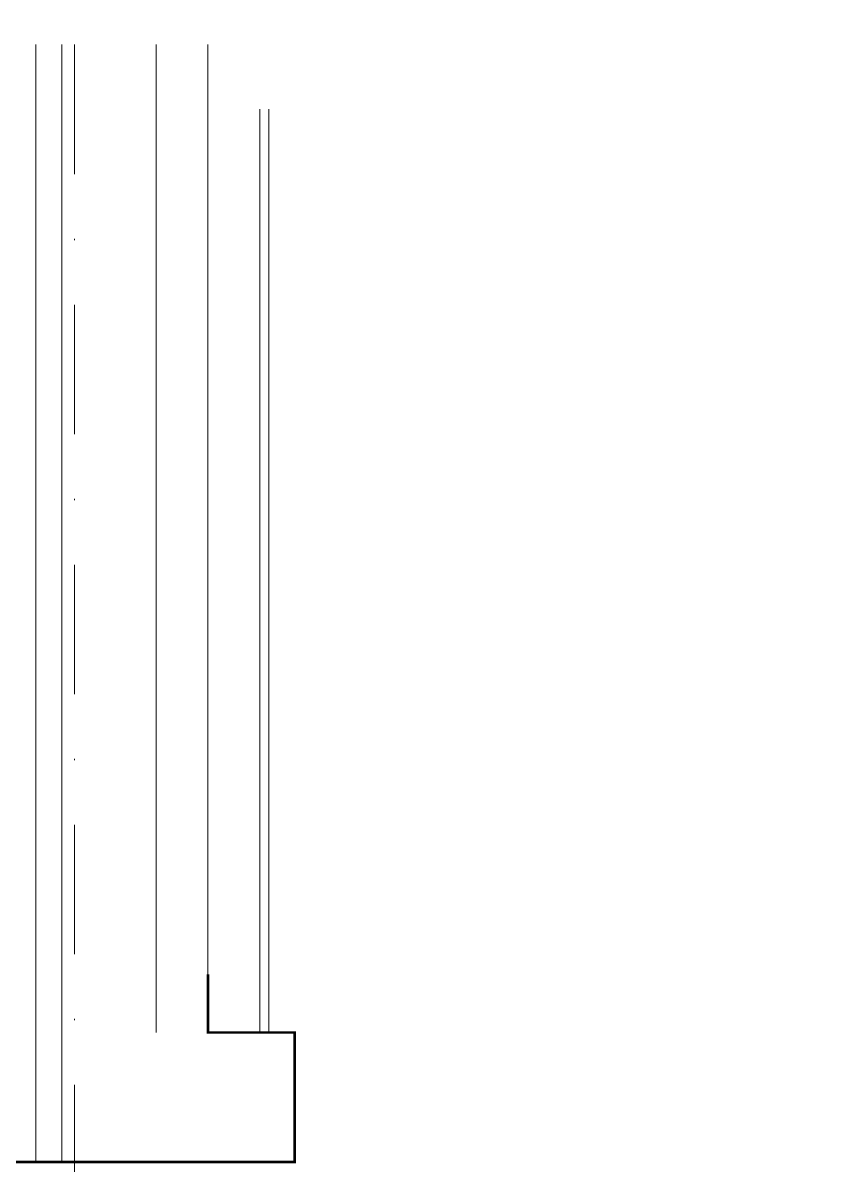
# Model space of a CAD drawing. Extents: x -9058 to 11890, y 0 to 8106.
# Drawn here: x 9856.1 to 9918.4, y 2309.3 to 2397.6 of the extents above; entities that cross this region are included whole.
import ezdxf

# ---------------------------------------------------------------- set-up
doc = ezdxf.new("R2010")
doc.units = 0
doc.header["$LTSCALE"] = 10
doc.header["$MEASUREMENT"] = 0
doc.linetypes.add('DASHDOT', pattern=[1, 0.5, -0.25, 0, -0.25])
doc.layers.get('0').update_dxf_attribs({"color": 9, "lineweight": 9})
for name, color, linetype, lineweight in [('06D', 9, 'Continuous', 9), ('10', 9, 'Continuous', 9), ('24', 9, 'DASHDOT', 9), ('33', 9, 'BATTING', 9)]:
    doc.layers.add(name, color=color, linetype=linetype, lineweight=lineweight)
doc.linetypes.add('BATTING', pattern='A,0.0001,-0.1,[134,ltypeshp.shx,S=0.1,R=0,X=-0.1,Y=0],-0.2,[134,ltypeshp.shx,S=0.1,R=180,X=0.1,Y=0],-0.1', length=0.4001)

# ---------------------------------------------------------------- blocks, each defined once
blk = doc.blocks.new('p-mek')
at = {"color": 6}
blk.add_lwpolyline([(210.287, -281.078, -0.000027), (210.287, -1029.078, 0.400031)], format="xyb", dxfattribs=at)

msp = doc.modelspace()

# ---------------------------------------------------------------- linework, layer by layer
at = {"layer": '06D'}
for points in [[(9859.058, 2309.53), (9859.058, 2395.873)], [(9866.358, 2319.53), (9866.358, 2395.873)], [(9870.358, 2319.53), (9870.358, 2395.873)]]:
    msp.add_lwpolyline(points, dxfattribs=at)
at = {"layer": '10'}
for points in [[(9874.358, 2319.53), (9874.358, 2390.873)], [(9875.058, 2319.53), (9875.058, 2390.873)]]:
    msp.add_lwpolyline(points, dxfattribs=at)
at = {"layer": '10', "const_width": 0.2}
msp.add_lwpolyline([(9855.058, 2309.53), (9855.058, 2309.53), (9875.058, 2309.53), (9877.058, 2309.53), (9877.058, 2319.53), (9870.358, 2319.53), (9870.358, 2324.023)], dxfattribs=at)
at = {"layer": '24', "ltscale": 2}
msp.add_lwpolyline([(9860.058, 2395.873), (9860.058, 203.373), (9960.058, 203.373), (9960.058, 160.844)], dxfattribs=at)
at = {"layer": '33', "ltscale": 0.2, "flags": 128}
msp.add_lwpolyline([(9857.058, 2309.53), (9857.058, 2395.873)], dxfattribs=at)

# ---------------------------------------------------------------- block references
at = {"layer": '06D'}
msp.add_blockref('p-mek', (7675.058, 3723.873), dxfattribs=at)

doc.saveas('drawing.dxf')
